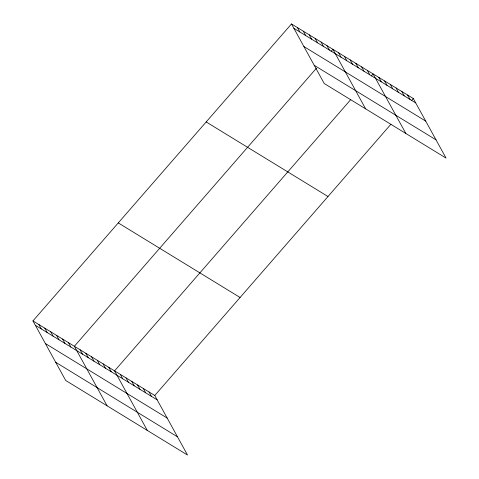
<?xml version="1.0" encoding="UTF-8"?>
<svg xmlns="http://www.w3.org/2000/svg" width="479" height="479" viewBox="0 0 479 479"><rect width="100%" height="100%" fill="white"/><g stroke="black" fill="none" stroke-linecap="round" stroke-linejoin="round"><path stroke-width="0.72" d="M32.949 320.912L154.771 395.486L187.517 455.05L65.695 380.476L32.949 320.912L291.483 23.95L413.305 98.524L446.051 158.088L324.229 83.514L291.483 23.95M316.481 68.174L74.365 346.269L107.11 405.833M331.079 51.403L332.905 49.307L365.651 108.865M350.748 99.59L114.571 370.878L147.316 430.441M371.279 76.011L373.105 73.916L405.851 133.479M154.771 395.486L390.954 124.199M411.485 100.62L413.305 98.524M293.896 28.333L415.718 102.907M303.902 46.541L425.729 121.115M314.218 65.306L436.04 139.874M206.168 121.947L327.989 196.522M118.265 222.915L240.087 297.489M35.356 325.295L157.178 399.869M45.367 343.509L167.189 418.077M55.684 362.268L177.505 436.842M407.563 95.01L409.976 99.392M401.821 91.489L404.228 95.872M396.079 87.974L398.486 92.357M390.337 84.46L392.744 88.843M384.589 80.945L387.002 85.328M378.847 77.43L381.26 81.813M367.363 70.401L369.77 74.778M361.621 66.88L364.028 71.263M355.879 63.366L358.286 67.749M350.131 59.851L352.544 64.234M344.389 56.336L346.802 60.719M338.647 52.822L341.054 57.205M326.989 45.685L329.396 50.067M321.068 42.062L323.481 46.445M315.152 38.44L317.565 42.823M309.236 34.817L311.643 39.2M303.321 31.195L305.728 35.578M297.399 27.572L299.812 31.955M149.029 391.972L151.436 396.355M143.287 388.457L145.694 392.84M137.539 384.942L139.952 389.325M131.797 381.428L134.21 385.805M126.055 377.907L128.462 382.29M120.313 374.392L122.72 378.775M108.829 367.363L111.236 371.746M103.081 363.848L105.494 368.231M97.339 360.334L99.752 364.717M91.597 356.813L94.004 361.196M85.855 353.298L88.262 357.681M80.113 349.784L82.52 354.167M68.449 342.647L70.862 347.03M62.533 339.024L64.94 343.407M56.618 335.402L59.025 339.785M50.702 331.779L53.109 336.162M44.781 328.157L47.193 332.54M38.865 324.534L41.272 328.917"/></g></svg>
